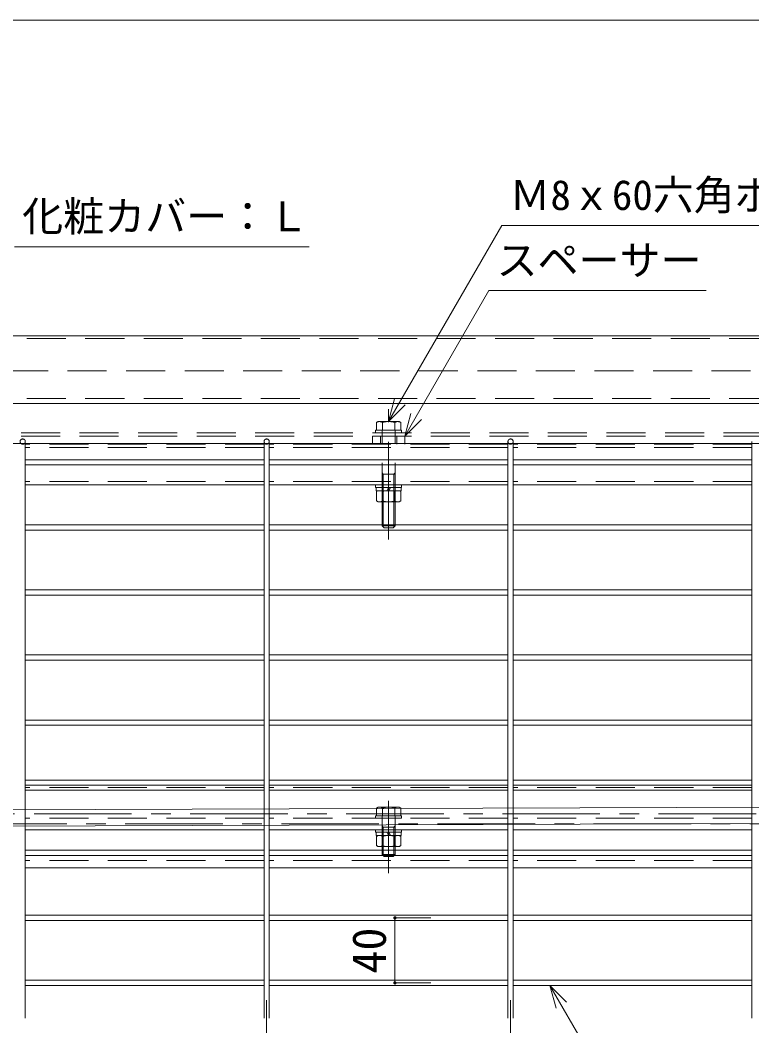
# Model space of a CAD drawing. Units: millimetres, scale not verified. Extents: x -9998 to 10002, y -6925 to 6925.
# Drawn here: x 1346 to 3221, y 4349 to 6925 of the extents above; entities that cross this region are included whole.
import ezdxf
from ezdxf.enums import TextEntityAlignment as Align

# ---------------------------------------------------------------- set-up
doc = ezdxf.new("R2010")
doc.units = ezdxf.units.MM
doc.header["$LTSCALE"] = 50
doc.linetypes.add('CHAIN1', pattern=[8, 5, -1, 1, -1])
doc.linetypes.add('DASHED2', pattern=[3, 2, -1])
for name, color, linetype, lineweight in [('0-0_8図面枠', 5, 'Continuous', 9), ('0-4_1-7', 7, 'Continuous', 9), ('0-5_1-8', 4, 'Continuous', 9), ('0-8_寸法', 2, 'DASHED2', 9), ('0-A_2-3', 7, 'DASHED2', 9), ('1-3_2-5', 6, 'Continuous', 9), ('1-4_2-4', 2, 'DASHED2', 9), ('1-5_2-6', 5, 'Continuous', 9), ('1-6_文字-1', 3, 'DASHED2', 9), ('1-7_文字-2', 5, 'DASHED2', 9), ('1-9_2-7', 7, 'Continuous', 9), ('1-A_2-E', 6, 'Continuous', 9), ('2-B_2-8', 3, 'Continuous', 9)]:
    doc.layers.add(name, color=color, linetype=linetype, lineweight=lineweight)
doc.styles.add('ＭＳ ゴシック', font='')
doc.styles.get('ＭＳ ゴシック').set_extended_font_data('MS Gothic')

msp = doc.modelspace()

# ---------------------------------------------------------------- linework, layer by layer
at = {"layer": '0-0_8図面枠'}
msp.add_lwpolyline([(-9998.21, -6925.06), (10001.79, -6925.06), (10001.79, 6924.94), (-9998.21, 6924.94)], close=True, dxfattribs=at)
at = {"layer": '0-8_寸法', "color": 3, "linetype": 'CHAIN1'}
for p, q in [((2290.07, 5594.82), (2290.07, 5928.28)), ((2290.07, 4739.97), (2290.07, 4925.23))]:
    msp.add_line(p, q, dxfattribs=at)
at = {"layer": '0-8_寸法', "color": 4}
for p, q in [((2317.15, 5896.65), (2262.99, 5896.65)), ((2273.4, 5691.24), (2273.4, 5874.57)), ((2274.43, 5874.57), (2274.43, 5894.23)), ((2305.71, 5874.57), (2305.71, 5894.23)), ((2306.74, 5691.24), (2306.74, 5874.57)), ((2321.34, 5894.23), (2317.15, 5896.65)), ((2321.34, 5874.57), (2321.34, 5894.23)), ((2323.4, 5867.9), (2323.4, 5874.57)), ((2276.53, 5762.07), (2273.4, 5765.2)), ((2273.4, 5762.07), (2306.74, 5762.07)), ((2276.53, 5691.24), (2276.53, 5762.07)), ((2303.61, 5762.07), (2306.74, 5765.2)), ((2303.61, 5691.24), (2303.61, 5762.07)), ((2258.8, 4886.99), (2258.8, 4905.25)), ((2274.43, 4886.99), (2274.43, 4905.3)), ((2305.71, 4886.99), (2305.71, 4905.4)), ((2321.34, 4886.99), (2321.34, 4905.45)), ((2256.74, 4880.32), (2256.74, 4886.99)), ((2323.4, 4886.99), (2256.74, 4886.99)), ((2256.74, 4880.32), (2323.4, 4880.32)), ((2273.4, 4807.9), (2273.4, 4886.99)), ((2306.74, 4807.9), (2306.74, 4886.99)), ((2323.4, 4880.32), (2323.4, 4886.99)), ((2276.53, 4857.9), (2273.4, 4861.03)), ((2306.74, 4857.9), (2273.4, 4857.9)), ((2276.53, 4807.9), (2276.53, 4857.9)), ((2303.61, 4857.9), (2306.74, 4861.03)), ((2303.61, 4807.9), (2303.61, 4857.9))]:
    msp.add_line(p, q, dxfattribs=at)
at = {"layer": '0-8_寸法', "color": 4, "linetype": 'Continuous'}
for p, q in [((2256.74, 5734.57), (2256.74, 5727.9)), ((2323.4, 5734.57), (2256.74, 5734.57)), ((2323.4, 5727.9), (2256.74, 5727.9)), ((2257.99, 5727.9), (2257.99, 5719.57)), ((2322.15, 5719.57), (2257.99, 5719.57)), ((2258.8, 5717.15), (2262.99, 5719.57)), ((2290.07, 5727.9), (2285.26, 5719.57)), ((2294.88, 5727.9), (2290.07, 5719.57)), ((2321.34, 5717.15), (2317.15, 5719.57)), ((2322.15, 5727.9), (2322.15, 5719.57)), ((2323.4, 5734.57), (2323.4, 5727.9)), ((2258.8, 5693.66), (2258.8, 5717.15)), ((2258.8, 5693.66), (2262.99, 5691.24)), ((2274.43, 5693.66), (2274.43, 5717.15)), ((2305.71, 5693.66), (2305.71, 5717.15)), ((2321.34, 5693.66), (2317.15, 5691.24)), ((2321.34, 5693.66), (2321.34, 5717.15)), ((2317.15, 5691.24), (2262.99, 5691.24)), ((2273.4, 5691.24), (2273.4, 5629.57)), ((2276.53, 5691.24), (2276.53, 5626.45)), ((2303.61, 5691.24), (2303.61, 5626.45)), ((2306.74, 5691.24), (2306.74, 5629.57)), ((2273.4, 5629.57), (2278.4, 5624.57)), ((2306.74, 5629.57), (2273.4, 5629.57)), ((2301.74, 5624.57), (2278.4, 5624.57)), ((2306.74, 5629.57), (2301.74, 5624.57)), ((2258.8, 4906.65), (2262.99, 4909.07)), ((2258.8, 4906.65), (2258.8, 4905.25)), ((2262.99, 4909.07), (2304.46, 4909.07)), ((2274.43, 4905.3), (2274.43, 4906.65)), ((2304.46, 4909.07), (2317.15, 4909.07)), ((2305.71, 4905.4), (2305.71, 4906.65)), ((2321.34, 4906.65), (2317.15, 4909.07)), ((2321.34, 4905.45), (2321.34, 4906.65)), ((2257.99, 4844.57), (2257.99, 4836.24)), ((2285.26, 4844.57), (2290.07, 4836.24)), ((2290.07, 4844.57), (2294.88, 4836.24)), ((2322.15, 4844.57), (2322.15, 4836.24)), ((2257.99, 4836.24), (2322.15, 4836.24)), ((2258.8, 4833.82), (2262.99, 4836.24)), ((2258.8, 4810.32), (2258.8, 4833.82)), ((2274.43, 4810.32), (2274.43, 4833.82)), ((2305.71, 4810.32), (2305.71, 4833.82)), ((2321.34, 4833.82), (2317.15, 4836.24)), ((2321.34, 4810.32), (2321.34, 4833.82)), ((2258.8, 4810.32), (2262.99, 4807.9)), ((2262.99, 4807.9), (2317.15, 4807.9)), ((2273.4, 4807.9), (2273.4, 4787.9)), ((2276.53, 4807.9), (2276.53, 4784.78)), ((2303.61, 4807.9), (2303.61, 4784.78)), ((2306.74, 4807.9), (2306.74, 4787.9)), ((2321.34, 4810.32), (2317.15, 4807.9)), ((2273.4, 4787.9), (2306.74, 4787.9)), ((2273.4, 4787.9), (2278.4, 4782.9)), ((2278.4, 4782.9), (2301.74, 4782.9)), ((2306.74, 4787.9), (2301.74, 4782.9))]:
    msp.add_line(p, q, dxfattribs=at)
at = {"layer": '0-8_寸法', "color": 4}
for points in [[(2323.4, 5867.9), (2256.74, 5867.9), (2256.74, 5874.57), (2323.4, 5874.57)], [(2258.8, 5874.57), (2258.8, 5894.23), (2262.99, 5896.65)]]:
    msp.add_lwpolyline(points, dxfattribs=at)
at = {"layer": '0-8_寸法', "color": 4, "linetype": 'Continuous'}
for points in [[(2256.74, 4851.24), (2323.4, 4851.24), (2323.4, 4844.57)], [(2256.74, 4851.24), (2256.74, 4844.57), (2323.4, 4844.57)]]:
    msp.add_lwpolyline(points, dxfattribs=at)
at = {"layer": '0-8_寸法', "color": 4}
for centre, radius, start, end in [((2266.62, 5882.81), 13.84, 55.61575, 124.38425), ((2290.07, 5844.91), 51.75, 72.41205, 107.58795), ((2313.53, 5882.81), 13.84, 55.61575, 124.38425)]:
    msp.add_arc(centre, radius, start, end, dxfattribs=at)
at = {"layer": '0-8_寸法', "color": 4, "linetype": 'Continuous'}
for centre, radius, start, end in [((2266.62, 5705.73), 13.84, 55.61575, 124.38425), ((2290.07, 5667.82), 51.75, 72.41205, 107.58795), ((2313.53, 5705.73), 13.84, 55.61575, 124.38425), ((2266.62, 5705.08), 13.84, 235.61575, 304.38425), ((2290.07, 5742.98), 51.75, 252.41205, 287.58795), ((2313.53, 5705.08), 13.84, 235.61575, 304.38425), ((2266.62, 4895.23), 13.84, 55.61575, 124.38425), ((2290.07, 4857.32), 51.75, 72.41205, 107.58795), ((2313.53, 4895.23), 13.84, 55.61575, 124.38425), ((2266.62, 4822.39), 13.84, 55.61575, 124.38425), ((2290.07, 4784.49), 51.75, 72.41205, 107.58795), ((2313.53, 4822.39), 13.84, 55.61575, 124.38425), ((2266.62, 4821.75), 13.84, 235.61575, 304.38425), ((2290.07, 4859.65), 51.75, 252.41205, 287.58795), ((2313.53, 4821.75), 13.84, 235.61575, 304.38425)]:
    msp.add_arc(centre, radius, start, end, dxfattribs=at)
at = {"layer": '0-A_2-3', "linetype": 'Continuous'}
for p, q in [((1970.9, 4978.32), (1359.24, 4978.32)), ((2595.9, 4978.32), (1984.24, 4978.32)), ((3220.9, 4978.32), (2609.24, 4978.32)), ((1970.9, 4851.24), (1359.24, 4851.24)), ((2595.9, 4851.24), (1984.24, 4851.24)), ((3220.9, 4851.24), (2609.24, 4851.24)), ((1970.9, 4753.32), (1359.24, 4753.32)), ((2595.9, 4753.32), (1984.24, 4753.32)), ((3220.9, 4753.32), (2609.24, 4753.32))]:
    msp.add_line(p, q, dxfattribs=at)
at = {"layer": '0-A_2-3'}
for p, q in [((1970.9, 4959.57), (1359.24, 4959.57)), ((2595.9, 4959.57), (1984.24, 4959.57)), ((3220.9, 4959.57), (2609.24, 4959.57)), ((1970.9, 4880.4), (1359.24, 4880.4)), ((2595.9, 4880.4), (1984.24, 4880.4)), ((3220.9, 4880.4), (2609.24, 4880.4)), ((1970.9, 4772.07), (1359.24, 4772.07)), ((2595.9, 4772.07), (1984.24, 4772.07)), ((3220.9, 4772.07), (2609.24, 4772.07))]:
    msp.add_line(p, q, dxfattribs=at)
at = {"layer": '0-A_2-3', "color": 3, "linetype": 'CHAIN1'}
msp.add_line((5465.23, 4865.82), (-5020.02, 4865.82), dxfattribs=at)
at = {"layer": '1-3_2-5', "linetype": 'DASHED2'}
for p, q in [((1359.24, 5827.28), (1359.24, 5845.4)), ((1970.9, 5827.28), (1970.9, 5845.4)), ((1984.24, 5827.28), (1984.24, 5845.4)), ((2595.9, 5827.28), (2595.9, 5845.4)), ((2609.24, 5827.28), (2609.24, 5845.4)), ((3220.9, 5827.28), (3220.9, 5845.4)), ((1359.24, 4902.4), (1359.24, 4860.73)), ((1970.9, 4904.34), (1970.9, 4862.67)), ((1984.24, 4904.38), (1984.24, 4862.72)), ((2595.9, 4906.32), (2595.9, 4864.66)), ((2609.24, 4906.37), (2609.24, 4864.7)), ((3220.9, 4908.31), (3220.9, 4866.64))]:
    msp.add_line(p, q, dxfattribs=at)
at = {"layer": '1-3_2-5'}
for p, q in [((1359.24, 4902.4), (1359.24, 5827.28)), ((1970.9, 4904.34), (1970.9, 5827.28)), ((1984.24, 4904.38), (1984.24, 5827.28)), ((2595.9, 4906.32), (2595.9, 5827.28)), ((2609.24, 4906.37), (2609.24, 5827.28)), ((3220.9, 4908.31), (3220.9, 5827.28)), ((1359.24, 5798.74), (1970.9, 5798.74)), ((1984.24, 5798.74), (2595.9, 5798.74)), ((2609.24, 5798.74), (3220.9, 5798.74)), ((1359.24, 5785.4), (1970.9, 5785.4)), ((1984.24, 5785.4), (2595.9, 5785.4)), ((2609.24, 5785.4), (3220.9, 5785.4)), ((1359.24, 5632.07), (1970.9, 5632.07)), ((1359.24, 5618.74), (1970.9, 5618.74)), ((1984.24, 5632.07), (2595.9, 5632.07)), ((1984.24, 5618.74), (2595.9, 5618.74)), ((2609.24, 5632.07), (3220.9, 5632.07)), ((2609.24, 5618.74), (3220.9, 5618.74)), ((1359.24, 5465.4), (1970.9, 5465.4)), ((1984.24, 5465.4), (2595.9, 5465.4)), ((2609.24, 5465.4), (3220.9, 5465.4)), ((1359.24, 5452.07), (1970.9, 5452.07)), ((1984.24, 5452.07), (2595.9, 5452.07)), ((2609.24, 5452.07), (3220.9, 5452.07)), ((1359.24, 5298.74), (1970.9, 5298.74)), ((1359.24, 5285.4), (1970.9, 5285.4)), ((1984.24, 5298.74), (2595.9, 5298.74)), ((1984.24, 5285.4), (2595.9, 5285.4)), ((2609.24, 5298.74), (3220.9, 5298.74)), ((2609.24, 5285.4), (3220.9, 5285.4)), ((1359.24, 5132.07), (1970.9, 5132.07)), ((1984.24, 5132.07), (2595.9, 5132.07)), ((2609.24, 5132.07), (3220.9, 5132.07)), ((1359.24, 5118.74), (1970.9, 5118.74)), ((1984.24, 5118.74), (2595.9, 5118.74)), ((2609.24, 5118.74), (3220.9, 5118.74)), ((1359.24, 4965.4), (1970.9, 4965.4)), ((1359.24, 4952.07), (1970.9, 4952.07)), ((1984.24, 4965.4), (2595.9, 4965.4)), ((1984.24, 4952.07), (2595.9, 4952.07)), ((2609.24, 4965.4), (3220.9, 4965.4)), ((2609.24, 4952.07), (3220.9, 4952.07)), ((1359.24, 4368.74), (1359.24, 4860.73)), ((1970.9, 4368.74), (1970.9, 4862.67)), ((1984.24, 4368.74), (1984.24, 4862.72)), ((2595.9, 4368.74), (2595.9, 4864.66)), ((2609.24, 4368.74), (2609.24, 4864.7)), ((3220.9, 4368.74), (3220.9, 4866.64)), ((1359.24, 4798.74), (1970.9, 4798.74)), ((1984.24, 4798.74), (2595.9, 4798.74)), ((2609.24, 4798.74), (3220.9, 4798.74)), ((1359.24, 4785.4), (1970.9, 4785.4)), ((1984.24, 4785.4), (2595.9, 4785.4)), ((2609.24, 4785.4), (3220.9, 4785.4)), ((1359.24, 4632.07), (1970.9, 4632.07)), ((1359.24, 4618.74), (1970.9, 4618.74)), ((1984.24, 4632.07), (2595.9, 4632.07)), ((1984.24, 4618.74), (2595.9, 4618.74)), ((2609.24, 4632.07), (3220.9, 4632.07)), ((2609.24, 4618.74), (3220.9, 4618.74)), ((1359.24, 4465.4), (1970.9, 4465.4)), ((1984.24, 4465.4), (2595.9, 4465.4)), ((2609.24, 4465.4), (3220.9, 4465.4)), ((1359.24, 4452.07), (1970.9, 4452.07)), ((1984.24, 4452.07), (2595.9, 4452.07)), ((2609.24, 4452.07), (3220.9, 4452.07))]:
    msp.add_line(p, q, dxfattribs=at)
at = {"layer": '1-3_2-5', "linetype": 'DASHED2'}
for centre in [(1352.57, 5845.4), (1977.57, 5845.4), (2602.57, 5845.4)]:
    msp.add_circle(centre, 6.67, dxfattribs=at)
at = {"layer": '1-4_2-4'}
for p, q in [((1970.9, 5838.74), (1359.24, 5838.74)), ((1970.9, 5830.4), (1359.24, 5830.4)), ((2595.9, 5838.74), (1984.24, 5838.74)), ((2595.9, 5830.4), (1984.24, 5830.4)), ((3220.9, 5838.74), (2609.24, 5838.74)), ((3220.9, 5830.4), (2609.24, 5830.4)), ((1970.9, 5742.9), (1359.24, 5742.9)), ((2595.9, 5742.9), (1984.24, 5742.9)), ((3220.9, 5742.9), (2609.24, 5742.9))]:
    msp.add_line(p, q, dxfattribs=at)
at = {"layer": '1-4_2-4', "linetype": 'Continuous'}
for p, q in [((1970.9, 5734.57), (1359.24, 5734.57)), ((2595.9, 5734.57), (1984.24, 5734.57)), ((3220.9, 5734.57), (2609.24, 5734.57))]:
    msp.add_line(p, q, dxfattribs=at)
at = {"layer": '1-5_2-6', "linetype": 'DASHED2'}
for p, q in [((5362.99, 6109.57), (-4680.76, 6109.57)), ((5362.99, 5955.4), (-4675.48, 5955.4))]:
    msp.add_line(p, q, dxfattribs=at)
at = {"layer": '1-5_2-6'}
for p, q in [((5362.99, 6115.82), (-4618.26, 6115.82)), ((5362.99, 5942.9), (-4618.26, 5942.9)), ((5362.99, 5840.82), (-4618.26, 5840.82))]:
    msp.add_line(p, q, dxfattribs=at)
at = {"layer": '1-6_文字-1'}
for p, q in [((-4832.4, 6026.24), (5304.21, 6026.24)), ((5348.4, 5867.9), (-4876.6, 5867.9)), ((5348.4, 5859.57), (-4876.6, 5859.57))]:
    msp.add_line(p, q, dxfattribs=at)
at = {"layer": '1-7_文字-2'}
for p, q in [((2248.4, 5838.74), (2248.4, 5859.57)), ((2269.24, 5838.74), (2269.24, 5859.57)), ((2310.9, 5838.74), (2310.9, 5859.57)), ((2331.74, 5838.74), (2331.74, 5859.57))]:
    msp.add_line(p, q, dxfattribs=at)
at = {"layer": '1-9_2-7', "color": 3}
for p, q in [((2306.29, 4625.4), (2398.06, 4625.4)), ((2306.29, 4458.74), (2306.29, 4625.4)), ((2306.29, 4458.74), (2398.06, 4458.74)), ((1977.57, 4219.97), (1977.57, 4414.57)), ((2602.57, 4219.97), (2602.57, 4414.57))]:
    msp.add_line(p, q, dxfattribs=at)
at = {"layer": '1-9_2-7'}
for points in [[(2302.13, 4625.4), (2302.52, 4627.18), (2306.29, 4625.4)], [(2302.13, 4625.4), (2302.33, 4626.69), (2302.52, 4627.18)], [(2302.13, 4625.4), (2302.2, 4626.18), (2302.33, 4626.69)], [(2302.13, 4625.4), (2302.13, 4625.67), (2302.2, 4626.18)], [(2306.29, 4621.24), (2302.13, 4625.4), (2306.29, 4625.4)], [(2306.29, 4621.24), (2302.16, 4624.88), (2302.13, 4625.4)], [(2306.29, 4621.24), (2302.26, 4624.37), (2302.16, 4624.88)], [(2306.29, 4621.24), (2302.42, 4623.87), (2302.26, 4624.37)], [(2306.29, 4621.24), (2302.64, 4623.4), (2302.42, 4623.87)], [(2306.29, 4625.4), (2302.52, 4627.18), (2302.77, 4627.64)], [(2306.29, 4621.24), (2302.92, 4622.95), (2302.64, 4623.4)], [(2306.29, 4625.4), (2302.77, 4627.64), (2303.08, 4628.06)], [(2306.29, 4621.24), (2303.25, 4622.55), (2302.92, 4622.95)], [(2306.29, 4625.4), (2303.08, 4628.06), (2303.44, 4628.44)], [(2306.03, 4621.25), (2303.25, 4622.55), (2306.29, 4621.24)], [(2305.51, 4621.31), (2303.25, 4622.55), (2306.03, 4621.25)], [(2305.51, 4621.31), (2303.64, 4622.19), (2303.25, 4622.55)], [(2306.29, 4625.4), (2303.44, 4628.44), (2303.84, 4628.77)], [(2305, 4621.44), (2303.64, 4622.19), (2305.51, 4621.31)], [(2305, 4621.44), (2304.06, 4621.89), (2303.64, 4622.19)], [(2306.29, 4625.4), (2303.84, 4628.77), (2304.28, 4629.06)], [(2304.52, 4621.63), (2304.06, 4621.89), (2305, 4621.44)], [(2306.29, 4625.4), (2304.28, 4629.06), (2304.76, 4629.28)], [(2306.29, 4625.4), (2304.76, 4629.28), (2305.26, 4629.44)], [(2306.29, 4625.4), (2305.26, 4629.44), (2305.77, 4629.54)], [(2306.29, 4625.4), (2305.77, 4629.54), (2306.29, 4629.57)], [(2309.66, 4627.85), (2306.29, 4629.57), (2306.55, 4629.56)], [(2309.66, 4627.85), (2306.29, 4625.4), (2306.29, 4629.57)], [(2309.94, 4627.41), (2306.29, 4625.4), (2309.66, 4627.85)], [(2310.17, 4626.94), (2306.29, 4625.4), (2309.94, 4627.41)], [(2310.33, 4626.44), (2306.29, 4625.4), (2310.17, 4626.94)], [(2310.43, 4625.93), (2306.29, 4625.4), (2310.33, 4626.44)], [(2310.46, 4625.4), (2306.29, 4625.4), (2310.43, 4625.93)], [(2310.45, 4625.14), (2306.29, 4625.4), (2310.46, 4625.4)], [(2310.38, 4624.62), (2306.29, 4625.4), (2310.45, 4625.14)], [(2310.25, 4624.12), (2306.29, 4625.4), (2310.38, 4624.62)], [(2310.06, 4623.63), (2306.29, 4625.4), (2310.25, 4624.12)], [(2309.81, 4623.17), (2306.29, 4625.4), (2310.06, 4623.63)], [(2309.81, 4623.17), (2306.29, 4621.24), (2306.29, 4625.4)], [(2309.5, 4622.75), (2306.29, 4621.24), (2309.81, 4623.17)], [(2309.14, 4622.37), (2306.29, 4621.24), (2309.5, 4622.75)], [(2308.74, 4622.03), (2306.29, 4621.24), (2309.14, 4622.37)], [(2308.3, 4621.75), (2306.29, 4621.24), (2308.74, 4622.03)], [(2307.83, 4621.53), (2306.29, 4621.24), (2308.3, 4621.75)], [(2307.33, 4621.37), (2306.29, 4621.24), (2307.83, 4621.53)], [(2306.81, 4621.27), (2306.29, 4621.24), (2307.33, 4621.37)], [(2309.33, 4628.26), (2306.55, 4629.56), (2307.07, 4629.5)], [(2309.66, 4627.85), (2306.55, 4629.56), (2309.33, 4628.26)], [(2308.95, 4628.61), (2307.07, 4629.5), (2307.58, 4629.37)], [(2309.33, 4628.26), (2307.07, 4629.5), (2308.95, 4628.61)], [(2308.52, 4628.92), (2307.58, 4629.37), (2308.07, 4629.17)], [(2308.95, 4628.61), (2307.58, 4629.37), (2308.52, 4628.92)], [(2302.13, 4458.74), (2302.52, 4460.51), (2306.29, 4458.74)], [(2302.13, 4458.74), (2302.33, 4460.02), (2302.52, 4460.51)], [(2302.13, 4458.74), (2302.2, 4459.52), (2302.33, 4460.02)], [(2302.13, 4458.74), (2302.13, 4459), (2302.2, 4459.52)], [(2306.29, 4454.57), (2302.13, 4458.74), (2306.29, 4458.74)], [(2306.29, 4454.57), (2302.16, 4458.21), (2302.13, 4458.74)], [(2306.29, 4454.57), (2302.26, 4457.7), (2302.16, 4458.21)], [(2306.29, 4454.57), (2302.42, 4457.2), (2302.26, 4457.7)], [(2306.29, 4454.57), (2302.64, 4456.73), (2302.42, 4457.2)], [(2306.29, 4458.74), (2302.52, 4460.51), (2302.77, 4460.97)], [(2306.29, 4458.74), (2302.77, 4460.97), (2303.08, 4461.39)], [(2306.29, 4458.74), (2303.08, 4461.39), (2303.44, 4461.77)], [(2306.29, 4458.74), (2303.44, 4461.77), (2303.84, 4462.11)], [(2306.29, 4458.74), (2303.84, 4462.11), (2304.28, 4462.39)], [(2306.29, 4458.74), (2304.28, 4462.39), (2304.76, 4462.61)], [(2306.29, 4458.74), (2304.76, 4462.61), (2305.26, 4462.77)], [(2306.29, 4458.74), (2305.26, 4462.77), (2305.77, 4462.87)], [(2306.29, 4458.74), (2305.77, 4462.87), (2306.29, 4462.9)], [(2309.66, 4461.19), (2306.29, 4462.9), (2306.55, 4462.9)], [(2309.94, 4460.74), (2306.29, 4462.9), (2309.66, 4461.19)], [(2309.94, 4460.74), (2306.29, 4458.74), (2306.29, 4462.9)], [(2310.17, 4460.27), (2306.29, 4458.74), (2309.94, 4460.74)], [(2310.33, 4459.77), (2306.29, 4458.74), (2310.17, 4460.27)], [(2310.43, 4459.26), (2306.29, 4458.74), (2310.33, 4459.77)], [(2310.46, 4458.74), (2306.29, 4458.74), (2310.43, 4459.26)], [(2310.45, 4458.48), (2306.29, 4458.74), (2310.46, 4458.74)], [(2310.38, 4457.96), (2306.29, 4458.74), (2310.45, 4458.48)], [(2310.25, 4457.45), (2306.29, 4458.74), (2310.38, 4457.96)], [(2310.06, 4456.96), (2306.29, 4458.74), (2310.25, 4457.45)], [(2309.81, 4456.5), (2306.29, 4458.74), (2310.06, 4456.96)], [(2309.81, 4456.5), (2306.29, 4454.57), (2306.29, 4458.74)], [(2309.33, 4461.59), (2306.55, 4462.9), (2307.07, 4462.83)], [(2309.66, 4461.19), (2306.55, 4462.9), (2309.33, 4461.59)], [(2308.95, 4461.95), (2307.07, 4462.83), (2307.58, 4462.7)], [(2309.33, 4461.59), (2307.07, 4462.83), (2308.95, 4461.95)], [(2308.52, 4462.26), (2307.58, 4462.7), (2308.07, 4462.51)], [(2308.95, 4461.95), (2307.58, 4462.7), (2308.52, 4462.26)], [(2306.29, 4454.57), (2302.92, 4456.29), (2302.64, 4456.73)], [(2306.03, 4454.58), (2302.92, 4456.29), (2306.29, 4454.57)], [(2306.03, 4454.58), (2303.25, 4455.88), (2302.92, 4456.29)], [(2305.51, 4454.64), (2303.25, 4455.88), (2306.03, 4454.58)], [(2305.51, 4454.64), (2303.64, 4455.53), (2303.25, 4455.88)], [(2305, 4454.77), (2303.64, 4455.53), (2305.51, 4454.64)], [(2305, 4454.77), (2304.06, 4455.22), (2303.64, 4455.53)], [(2304.52, 4454.97), (2304.06, 4455.22), (2305, 4454.77)], [(2309.5, 4456.08), (2306.29, 4454.57), (2309.81, 4456.5)], [(2309.14, 4455.7), (2306.29, 4454.57), (2309.5, 4456.08)], [(2308.74, 4455.37), (2306.29, 4454.57), (2309.14, 4455.7)], [(2308.3, 4455.09), (2306.29, 4454.57), (2308.74, 4455.37)], [(2307.83, 4454.86), (2306.29, 4454.57), (2308.3, 4455.09)], [(2307.33, 4454.7), (2306.29, 4454.57), (2307.83, 4454.86)], [(2306.81, 4454.6), (2306.29, 4454.57), (2307.33, 4454.7)]]:
    msp.add_solid(points, dxfattribs=at)
at = {"layer": '1-A_2-E', "color": 2}
for p, q in [((-649.91, 4896.03), (4605.05, 4912.7)), ((4605.05, 4871.03), (-649.91, 4854.36))]:
    msp.add_line(p, q, dxfattribs=at)
at = {"layer": '1-A_2-E', "color": 3, "linetype": 'CHAIN1'}
msp.add_line((-1418.3, 4891.86), (5385.96, 4891.86), dxfattribs=at)
at = {"layer": '2-B_2-8'}
for p, q in [((1331.34, 6344.42), (2086.55, 6344.42)), ((2331.74, 5859.57), (2546.71, 6231.92)), ((2546.71, 6231.92), (3103.61, 6231.92)), ((2289.78, 5896.65), (2305.31, 5954.61)), ((2289.78, 5896.65), (2332.2, 5939.08)), ((2331.74, 5859.57), (2347.27, 5917.53)), ((2331.74, 5859.57), (2374.16, 5902)), ((2703.52, 4452.07), (2873.55, 4157.56)), ((2703.52, 4452.07), (2745.94, 4409.64)), ((2703.52, 4452.07), (2719.04, 4394.11))]:
    msp.add_line(p, q, dxfattribs=at)
msp.add_lwpolyline([(2289.78, 5896.65), (2579.78, 6398.95), (3275.26, 6398.95)], dxfattribs=at)

# ---------------------------------------------------------------- texts
at = {"layer": '0-4_1-7', "color": 4, "style": 'ＭＳ ゴシック'}
msp.add_text('40', height=86.51, rotation=90, dxfattribs=at).set_placement((2309.11, 4482.7), align=Align.BOTTOM_LEFT)
at = {"layer": '0-5_1-8', "style": 'ＭＳ ゴシック'}
for s, p in [('Ｍ8ｘ60六角ボルト', (2599.78, 6415.43)), ('化粧カバー：Ｌ', (1351.34, 6360.9)), ('スペーサー', (2566.71, 6248.4))]:
    msp.add_text(s, height=76.98, dxfattribs=at).set_placement(p, align=Align.BOTTOM_LEFT)

doc.saveas('drawing.dxf')
